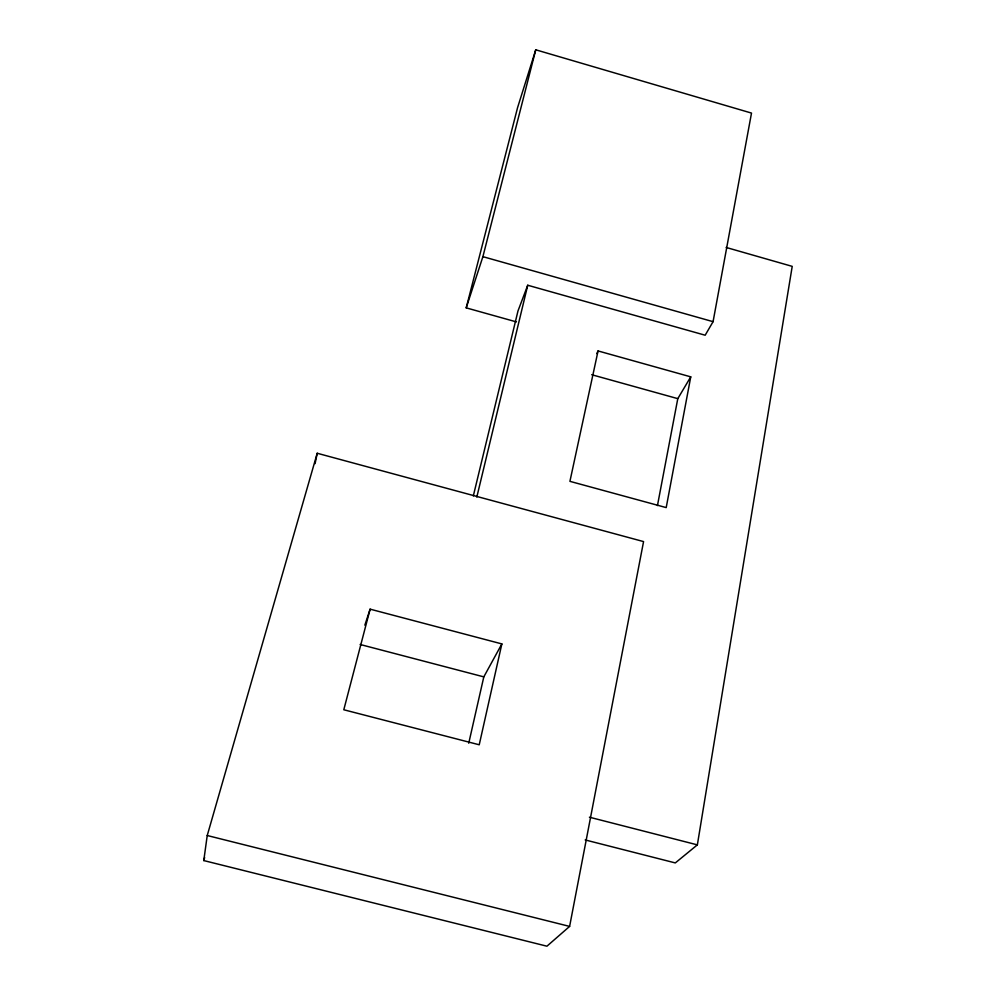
<?xml version="1.0" encoding="UTF-8"?>
<svg xmlns="http://www.w3.org/2000/svg" width="996" height="996" viewBox="0 0 996 996"><rect width="100%" height="100%" fill="white"/><g stroke="black" fill="none" stroke-linecap="round" stroke-linejoin="round"><path stroke-width="1.49" d="M203.782 860.569L207.23 835.52L317.214 453.255L643.565 541.587L569.612 926.405L546.929 946.2L203.782 860.569L204.641 857.581M585.187 839.939L675.3 862.922L697.362 844.869L792.218 266.368L726.121 247.444M473.324 495.921L517.982 310.964L527.731 285.242L705.168 335.216L713.074 321.671L751.507 113.083L535.748 49.8L517.584 107.605L466.215 307.864L516.463 321.92M690.751 376.849L666.2 507.599L569.924 481.342L598.061 350.941L690.751 376.849L677.79 398.649L657.447 505.595M315.085 463.65L317.214 453.255M501.86 643.914L479.225 744.784L343.794 709.762L370.114 609.154L501.86 643.914L483.807 676.869L468.743 743.215M476.823 497.054L527.731 285.242M466.215 307.864L482.898 256.657L535.748 49.8M364.847 625.164L370.114 609.154M596.791 353.592L598.061 350.941M207.23 835.52L569.612 926.405M589.408 817.193L697.362 844.869M360.116 644.474L483.807 676.869M591.699 374.708L677.79 398.649M482.898 256.657L713.074 321.671"/></g></svg>
